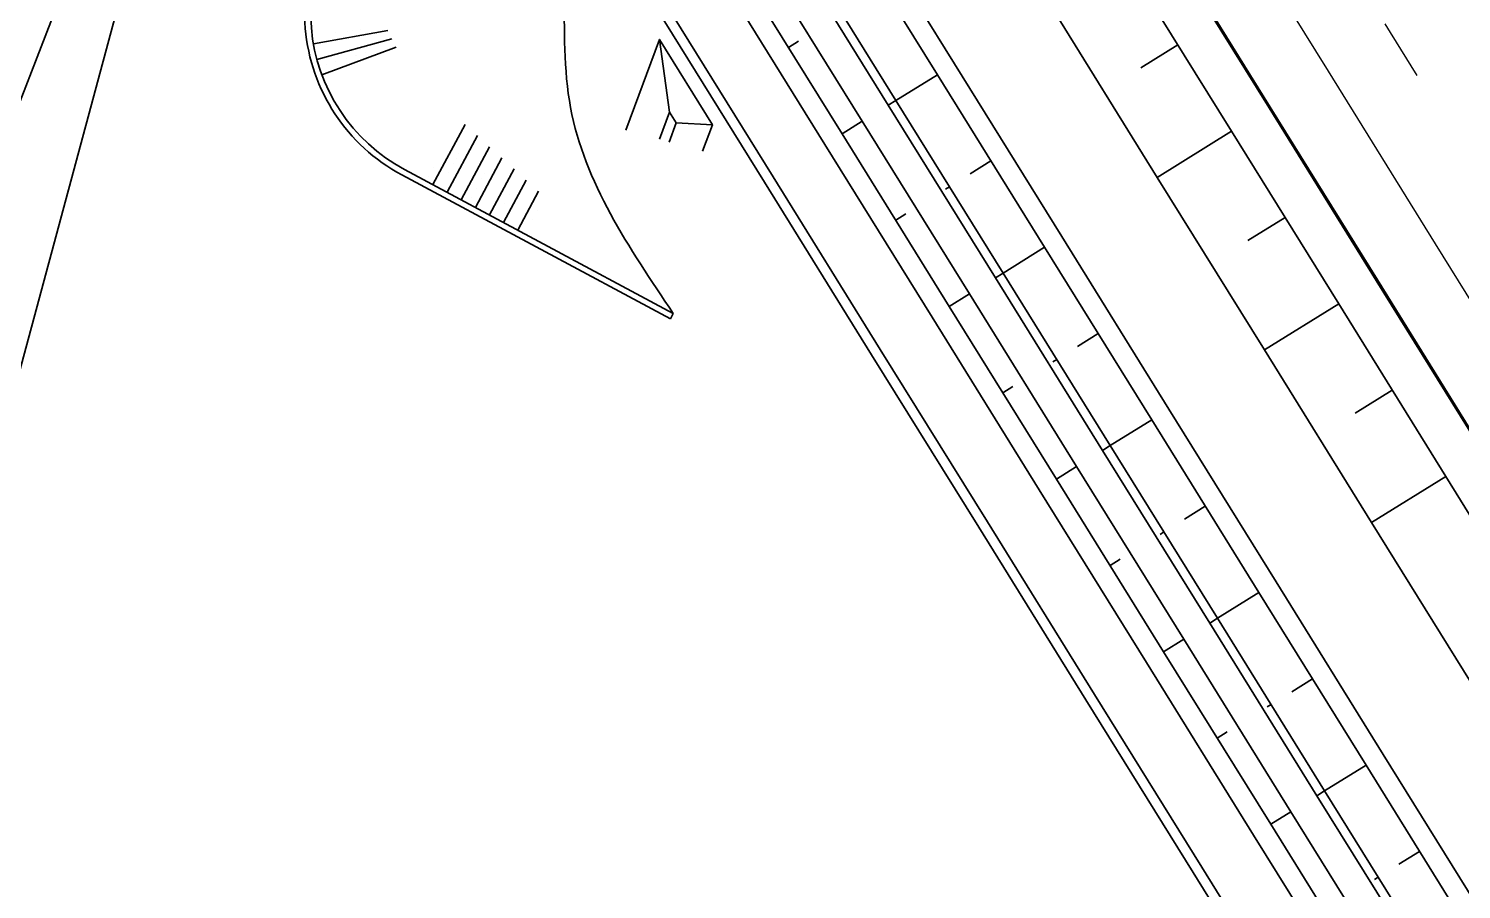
# Model space of a CAD drawing. Header units: metres. Extents: x 134219 to 139178, y 438661 to 444352.
# Drawn here: x 136327.1 to 136397.6, y 441555.9 to 441598.3 of the extents above; entities that cross this region are included whole.
import ezdxf

# ---------------------------------------------------------------- set-up
doc = ezdxf.new("R2010")
doc.units = ezdxf.units.M
doc.linetypes.add('13strp', pattern=[4, 1, -3])
doc.linetypes.add('39strp', pattern=[12, 3, -9])
doc.layers.add('Utd-ondergr-nw', color=8, linetype='13strp', lineweight=35)
doc.layers.add('Utd-weg-nw', color=8, linetype='Continuous')

msp = doc.modelspace()

# ---------------------------------------------------------------- linework, layer by layer
at = {"layer": 'Utd-ondergr-nw', "linetype": 'Continuous'}
for p, q in [((136330.562, 441604.803, 5.75), (136299.105, 441523.585, -2)), ((136332.704, 441603.917, 5.75), (136319.854, 441556.345, -1.843)), ((136341.096, 441597.535), (136344.76, 441598.188)), ((136341.27, 441596.764), (136344.962, 441597.772)), ((136341.512, 441596.012), (136345.176, 441597.377)), ((136346.977, 441590.604), (136348.561, 441593.562)), ((136347.673, 441590.231), (136349.164, 441593.015)), ((136348.369, 441589.859), (136349.766, 441592.469)), ((136349.065, 441589.486), (136350.369, 441591.922)), ((136358.667, 441584.005), (136345.443, 441591.085)), ((136358.809, 441584.269), (136345.585, 441591.349)), ((136349.761, 441589.114), (136350.972, 441591.376)), ((136350.457, 441588.741), (136351.575, 441590.829)), ((136351.153, 441588.368), (136352.178, 441590.282)), ((136358.667, 441584.005), (136358.809, 441584.269))]:
    msp.add_line(p, q, dxfattribs=at)
at = {"layer": 'Utd-ondergr-nw', "linetype": 'Continuous', "flags": 128}
for points in [[(136277.709, 441749.462), (136282.984, 441740.967), (136288.259, 441732.471), (136293.533, 441723.976), (136298.808, 441715.48), (136304.083, 441706.984), (136309.358, 441698.489), (136314.633, 441689.993), (136319.908, 441681.498), (136325.183, 441673.002), (136330.458, 441664.507), (136335.733, 441656.011), (136341.008, 441647.515), (136346.283, 441639.02), (136351.558, 441630.524), (136356.833, 441622.029), (136362.108, 441613.533), (136367.383, 441605.037), (136372.657, 441596.542), (136377.932, 441588.046), (136383.207, 441579.551), (136388.482, 441571.055), (136393.757, 441562.559), (136399.032, 441554.064)], [(136276.859, 441748.935), (136282.134, 441740.439), (136287.409, 441731.944), (136292.684, 441723.448), (136297.959, 441714.953), (136303.234, 441706.457), (136308.509, 441697.961), (136313.784, 441689.466), (136319.059, 441680.97), (136324.333, 441672.475), (136329.608, 441663.979), (136334.883, 441655.483), (136340.158, 441646.988), (136345.433, 441638.492), (136350.708, 441629.997), (136355.983, 441621.501), (136361.258, 441613.005), (136366.533, 441604.51), (136371.808, 441596.014), (136377.083, 441587.519), (136382.358, 441579.023), (136387.633, 441570.528), (136392.908, 441562.032), (136398.183, 441553.536)], [(136274.438, 441747.432), (136279.713, 441738.936), (136284.988, 441730.44), (136290.263, 441721.945), (136295.538, 441713.449), (136300.813, 441704.954), (136306.087, 441696.458), (136311.362, 441687.962), (136316.637, 441679.467), (136321.912, 441670.971), (136327.187, 441662.476), (136332.462, 441653.98), (136337.737, 441645.485), (136343.012, 441636.989), (136348.287, 441628.493), (136353.562, 441619.998), (136358.837, 441611.502), (136364.112, 441603.007), (136369.387, 441594.511), (136374.662, 441586.015), (136379.937, 441577.52), (136385.211, 441569.024), (136390.486, 441560.529), (136395.761, 441552.033)], [(136274.82, 441747.669), (136280.095, 441739.173), (136285.37, 441730.678), (136290.645, 441722.182), (136295.92, 441713.687), (136301.195, 441705.191), (136306.47, 441696.695), (136311.745, 441688.2), (136317.02, 441679.704), (136322.295, 441671.209), (136327.569, 441662.713), (136332.844, 441654.217), (136338.119, 441645.722), (136343.394, 441637.226), (136348.669, 441628.731), (136353.944, 441620.235), (136359.219, 441611.74), (136364.494, 441603.244), (136369.769, 441594.748), (136375.044, 441586.253), (136380.319, 441577.757), (136385.594, 441569.262), (136390.869, 441560.766), (136396.144, 441552.27)], [(136293.187, 441747.302), (136298.462, 441738.806), (136303.737, 441730.311), (136309.012, 441721.815), (136314.287, 441713.32), (136319.562, 441704.824), (136324.836, 441696.329), (136330.111, 441687.833), (136335.386, 441679.337), (136340.661, 441670.842), (136345.936, 441662.346), (136351.211, 441653.851), (136356.486, 441645.355), (136361.761, 441636.859), (136367.036, 441628.364), (136372.311, 441619.868), (136377.586, 441611.373), (136382.861, 441602.877), (136388.136, 441594.381), (136393.411, 441585.886), (136398.686, 441577.39), (136403.96, 441568.895), (136409.235, 441560.399), (136414.51, 441551.904)], [(136293.246, 441747.339), (136298.521, 441738.843), (136303.796, 441730.348), (136309.071, 441721.852), (136314.346, 441713.357), (136319.621, 441704.861), (136324.896, 441696.365), (136330.171, 441687.87), (136335.446, 441679.374), (136340.721, 441670.879), (136345.996, 441662.383), (136351.271, 441653.888), (136356.546, 441645.392), (136361.82, 441636.896), (136367.095, 441628.401), (136372.37, 441619.905), (136377.645, 441611.41), (136382.92, 441602.914), (136388.195, 441594.418), (136393.47, 441585.923), (136398.745, 441577.427), (136404.02, 441568.932), (136409.295, 441560.436), (136414.57, 441551.94)], [(136273.164, 441746.64), (136278.438, 441738.145), (136283.713, 441729.649), (136288.988, 441721.154), (136294.263, 441712.658), (136299.538, 441704.162), (136304.813, 441695.667), (136310.088, 441687.171), (136315.363, 441678.676), (136320.638, 441670.18), (136325.913, 441661.684), (136331.188, 441653.189), (136336.463, 441644.693), (136341.738, 441636.198), (136347.013, 441627.702), (136352.288, 441619.207), (136357.562, 441610.711), (136362.837, 441602.215), (136368.112, 441593.72), (136373.387, 441585.224), (136378.662, 441576.729), (136383.937, 441568.233), (136389.212, 441559.737), (136394.487, 441551.242)], [(136272.17, 441746.023), (136277.445, 441737.528), (136282.719, 441729.032), (136287.994, 441720.536), (136293.269, 441712.041), (136298.544, 441703.545), (136303.819, 441695.05), (136309.094, 441686.554), (136314.369, 441678.059), (136319.644, 441669.563), (136324.919, 441661.067), (136330.194, 441652.572), (136335.469, 441644.076), (136340.744, 441635.581), (136346.019, 441627.085), (136351.294, 441618.589), (136356.569, 441610.094), (136361.843, 441601.598), (136367.118, 441593.103), (136372.393, 441584.607), (136377.668, 441576.111), (136382.943, 441567.616), (136388.218, 441559.12), (136393.493, 441550.625)], [(136291.335, 441746.152), (136296.61, 441737.657), (136301.885, 441729.161), (136307.16, 441720.665), (136312.435, 441712.17), (136317.709, 441703.674), (136322.984, 441695.179), (136328.259, 441686.683), (136333.534, 441678.187), (136338.809, 441669.692), (136344.084, 441661.196), (136349.359, 441652.701), (136354.634, 441644.205), (136359.909, 441635.709), (136365.184, 441627.214), (136370.459, 441618.718), (136375.734, 441610.223), (136381.009, 441601.727), (136386.284, 441593.232), (136391.559, 441584.736), (136396.834, 441576.24), (136402.108, 441567.745), (136407.383, 441559.249), (136412.658, 441550.754)], [(136271.32, 441745.496), (136276.595, 441737), (136281.87, 441728.505), (136287.145, 441720.009), (136292.42, 441711.513), (136297.695, 441703.018), (136302.97, 441694.522), (136308.245, 441686.027), (136313.519, 441677.531), (136318.794, 441669.035), (136324.069, 441660.54), (136329.344, 441652.044), (136334.619, 441643.549), (136339.894, 441635.053), (136345.169, 441626.557), (136350.444, 441618.062), (136355.719, 441609.566), (136360.994, 441601.071), (136366.269, 441592.575), (136371.544, 441584.08), (136376.819, 441575.584), (136382.094, 441567.088), (136387.369, 441558.593), (136392.644, 441550.097)], [(136268.771, 441743.913), (136274.046, 441735.418), (136279.321, 441726.922), (136284.596, 441718.426), (136289.871, 441709.931), (136295.146, 441701.435), (136300.421, 441692.94), (136305.696, 441684.444), (136310.971, 441675.949), (136316.246, 441667.453), (136321.521, 441658.957), (136326.796, 441650.462), (136332.071, 441641.966), (136337.345, 441633.471), (136342.62, 441624.975), (136347.895, 441616.479), (136353.17, 441607.984), (136358.445, 441599.488), (136363.72, 441590.993), (136368.995, 441582.497), (136374.27, 441574.001), (136379.545, 441565.506), (136384.82, 441557.01), (136390.095, 441548.515)], [(136287.682, 441743.884), (136292.957, 441735.388), (136298.232, 441726.893), (136303.507, 441718.397), (136308.781, 441709.902), (136314.056, 441701.406), (136319.331, 441692.91), (136324.606, 441684.415), (136329.881, 441675.919), (136335.156, 441667.424), (136340.431, 441658.928), (136345.706, 441650.432), (136350.981, 441641.937), (136356.256, 441633.441), (136361.531, 441624.946), (136366.806, 441616.45), (136372.081, 441607.954), (136377.356, 441599.459), (136382.631, 441590.963), (136387.905, 441582.468), (136393.18, 441573.972), (136398.455, 441565.477), (136403.73, 441556.981), (136409.005, 441548.485)], [(136268.347, 441743.65), (136273.621, 441735.154), (136278.896, 441726.658), (136284.171, 441718.163), (136289.446, 441709.667), (136294.721, 441701.172), (136299.996, 441692.676), (136305.271, 441684.18), (136310.546, 441675.685), (136315.821, 441667.189), (136321.096, 441658.694), (136326.371, 441650.198), (136331.646, 441641.702), (136336.921, 441633.207), (136342.196, 441624.711), (136347.471, 441616.216), (136352.746, 441607.72), (136358.02, 441599.224), (136363.295, 441590.729), (136368.57, 441582.233), (136373.845, 441573.738), (136379.12, 441565.242), (136384.395, 441556.747), (136389.67, 441548.251)], [(136364.978, 441597.659), (136364.481, 441597.35)], [(136381.82, 441596.345), (136383.646, 441597.479)], [(136369.769, 441594.748), (136371.808, 441596.014)], [(136369.387, 441594.511), (136369.769, 441594.748)], [(136368.112, 441593.72), (136367.118, 441593.103)], [(136382.631, 441590.963), (136386.284, 441593.232)], [(136373.426, 441591.134), (136374.445, 441591.767)], [(136372.215, 441590.382), (136372.406, 441590.501)], [(136370.253, 441589.163), (136369.756, 441588.855)], [(136387.095, 441587.85), (136388.921, 441588.984)], [(136375.044, 441586.253), (136377.083, 441587.519)], [(136374.662, 441586.015), (136375.044, 441586.253)], [(136373.387, 441585.224), (136372.393, 441584.607)], [(136387.905, 441582.468), (136391.559, 441584.736)], [(136378.701, 441582.638), (136379.72, 441583.271)], [(136377.49, 441581.886), (136377.681, 441582.005)], [(136375.528, 441580.668), (136375.031, 441580.359)], [(136392.369, 441579.354), (136394.196, 441580.488)], [(136380.319, 441577.757), (136382.358, 441579.023)], [(136379.937, 441577.52), (136380.319, 441577.757)], [(136378.662, 441576.729), (136377.668, 441576.111)], [(136393.18, 441573.972), (136396.834, 441576.24)], [(136383.976, 441574.142), (136384.995, 441574.775)], [(136382.765, 441573.391), (136382.956, 441573.509)], [(136380.803, 441572.172), (136380.306, 441571.864)], [(136385.594, 441569.262), (136387.633, 441570.528)], [(136385.211, 441569.024), (136385.594, 441569.262)], [(136383.937, 441568.233), (136382.943, 441567.616)], [(136389.251, 441565.647), (136390.27, 441566.28)], [(136388.04, 441564.895), (136388.231, 441565.014)], [(136386.078, 441563.677), (136385.581, 441563.368)], [(136390.869, 441560.766), (136392.908, 441562.032)], [(136390.486, 441560.529), (136390.869, 441560.766)], [(136389.212, 441559.737), (136388.218, 441559.12)], [(136394.526, 441557.151), (136395.545, 441557.784)], [(136393.315, 441556.399), (136393.506, 441556.518)]]:
    msp.add_lwpolyline(points, dxfattribs=at)
at = {"layer": 'Utd-ondergr-nw', "linetype": 'Continuous'}
for points in [[(136356.476, 441593.288), (136358.129, 441597.751), (136360.735, 441593.553), (136360.251, 441592.245)], [(136358.619, 441594.175), (136358.129, 441597.751)], [(136358.122, 441592.834), (136358.619, 441594.175), (136358.953, 441593.638), (136358.605, 441592.7)], [(136358.953, 441593.638), (136360.735, 441593.553)]]:
    msp.add_lwpolyline(points, dxfattribs=at)
for radius in [9.058, 8.758]:
    msp.add_arc((136349.719, 441599.07), radius, 128.00399, 241.83626, dxfattribs=at)
msp.add_open_spline([(136350.228, 441610.638), (136351.225, 441609.085), (136354.337, 441604.24), (136352.209, 441594.015), (136356.621, 441587.5), (136358.809, 441584.269)], degree=3, knots=[0, 0, 0, 0, 5420.167846, 16919.937083, 28235.100795, 28235.100795, 28235.100795, 28235.100795], dxfattribs=at)
for points in [[(136341.036, 441597.926), (136343.429, 441598.242), (136341.036, 441597.926), (136343.429, 441598.241)], [(136341.174, 441597.148), (136343.607, 441597.695), (136341.174, 441597.148), (136343.607, 441597.695)], [(136341.382, 441596.385), (136343.815, 441597.169), (136341.383, 441596.385), (136343.815, 441597.168)], [(136341.659, 441595.644), (136344.053, 441596.662), (136341.659, 441595.644), (136344.053, 441596.662)], [(136346.629, 441590.79), (136347.705, 441592.8), (136346.629, 441590.791), (136347.705, 441592.8)], [(136347.325, 441590.418), (136348.34, 441592.313), (136347.325, 441590.418), (136348.339, 441592.313)], [(136348.021, 441590.045), (136348.974, 441591.825), (136348.021, 441590.045), (136348.974, 441591.825)], [(136348.717, 441589.672), (136349.609, 441591.338), (136348.717, 441589.673), (136349.608, 441591.338)], [(136349.413, 441589.3), (136350.243, 441590.85), (136349.413, 441589.3), (136350.243, 441590.85)], [(136350.109, 441588.927), (136350.878, 441590.363), (136350.109, 441588.927), (136350.877, 441590.363)], [(136350.805, 441588.555), (136351.512, 441589.875), (136350.805, 441588.555), (136351.512, 441589.875)], [(136351.501, 441588.182), (136352.147, 441589.388), (136351.501, 441588.182), (136352.146, 441589.388)]]:
    msp.add_trace(points, dxfattribs=at)
at = {"layer": 'Utd-weg-nw', "linetype": '39strp', "flags": 128}
msp.add_lwpolyline([(136102.653, 442067.476), (136103.978, 442065.342), (136109.253, 442056.846), (136114.528, 442048.351), (136119.803, 442039.855), (136125.078, 442031.36), (136130.353, 442022.864), (136135.628, 442014.368), (136140.903, 442005.873), (136146.178, 441997.377), (136151.453, 441988.882), (136156.727, 441980.386), (136162.002, 441971.89), (136167.277, 441963.395), (136172.552, 441954.899), (136177.827, 441946.404), (136183.102, 441937.908), (136188.377, 441929.412), (136193.652, 441920.917), (136198.927, 441912.421), (136204.202, 441903.926), (136209.477, 441895.43), (136214.752, 441886.935), (136220.027, 441878.439), (136225.302, 441869.943), (136230.577, 441861.448), (136235.852, 441852.952), (136241.126, 441844.457), (136246.401, 441835.961), (136251.676, 441827.465), (136256.951, 441818.97), (136262.226, 441810.474), (136267.501, 441801.979), (136272.776, 441793.483), (136278.051, 441784.987), (136283.326, 441776.492), (136288.601, 441767.996), (136293.876, 441759.501), (136299.151, 441751.005), (136304.426, 441742.51), (136309.701, 441734.014), (136314.976, 441725.518), (136320.25, 441717.023), (136325.525, 441708.527), (136330.8, 441700.032), (136336.075, 441691.536), (136341.35, 441683.04), (136346.625, 441674.545), (136351.9, 441666.049), (136357.175, 441657.554), (136362.45, 441649.058), (136367.725, 441640.562), (136373, 441632.067), (136378.275, 441623.571), (136383.55, 441615.076), (136388.825, 441606.58), (136394.1, 441598.084), (136399.375, 441589.589), (136404.649, 441581.093), (136409.924, 441572.598), (136415.199, 441564.102), (136420.474, 441555.607), (136425.749, 441547.111), (136431.024, 441538.615), (136436.299, 441530.12), (136441.574, 441521.624), (136446.849, 441513.129), (136452.124, 441504.633), (136457.399, 441496.137), (136462.674, 441487.642), (136467.949, 441479.146), (136473.224, 441470.651), (136478.499, 441462.155), (136483.773, 441453.659), (136489.048, 441445.164), (136494.323, 441436.668), (136499.598, 441428.173), (136504.873, 441419.677), (136510.148, 441411.181), (136515.423, 441402.686), (136520.698, 441394.19), (136525.973, 441385.695), (136531.248, 441377.199), (136536.523, 441368.704), (136541.798, 441360.208), (136547.073, 441351.712), (136552.348, 441343.217), (136557.623, 441334.721), (136562.898, 441326.226), (136568.172, 441317.73), (136573.447, 441309.234), (136578.722, 441300.739), (136583.997, 441292.243), (136589.272, 441283.748), (136594.547, 441275.252), (136599.822, 441266.756), (136605.097, 441258.261), (136610.372, 441249.765), (136615.647, 441241.27), (136620.922, 441232.774), (136626.197, 441224.278), (136631.472, 441215.783), (136636.747, 441207.287), (136642.022, 441198.792), (136647.296, 441190.296), (136652.571, 441181.801), (136657.846, 441173.305), (136663.121, 441164.809), (136668.396, 441156.314), (136673.671, 441147.818), (136678.946, 441139.323), (136684.221, 441130.827), (136689.496, 441122.331), (136694.771, 441113.836), (136700.046, 441105.34), (136705.321, 441096.845), (136710.596, 441088.349), (136715.871, 441079.853), (136720.32, 441072.687), (136721.146, 441071.358), (136726.424, 441062.859), (136731.709, 441054.357), (136737.005, 441045.854), (136742.316, 441037.353), (136747.644, 441028.854), (136752.993, 441020.361), (136758.367, 441011.876), (136763.768, 441003.4), (136769.201, 440994.937), (136774.668, 440986.488), (136780.173, 440978.055), (136785.719, 440969.642), (136791.31, 440961.251), (136796.948, 440952.883), (136799.787, 440948.709), (136802.638, 440944.543), (136808.381, 440936.231), (136811.334, 440932.003), (136814.182, 440927.952), (136820.038, 440919.711), (136825.948, 440911.51), (136831.914, 440903.347), (136837.933, 440895.225), (136844.007, 440887.143), (136850.134, 440879.102), (136856.315, 440871.102), (136862.549, 440863.143), (136868.836, 440855.226), (136875.176, 440847.351), (136881.568, 440839.519), (136888.012, 440831.729), (136894.507, 440823.983), (136901.055, 440816.279), (136907.653, 440808.62), (136914.303, 440801.005), (136921.003, 440793.434), (136927.753, 440785.909), (136934.554, 440778.428), (136936.169, 440776.665), (136941.402, 440770.994), (136948.293, 440763.609), (136955.224, 440756.269), (136962.191, 440748.973), (136969.191, 440741.718), (136976.221, 440734.5), (136983.277, 440727.319), (136990.358, 440720.169), (136997.459, 440713.05), (137004.578, 440705.958), (137011.712, 440698.89), (137018.857, 440691.844), (137026.012, 440684.817), (137033.174, 440677.805), (137040.338, 440670.806), (137041.771, 440669.408), (137047.503, 440663.817), (137053.973, 440657.511), (137054.666, 440656.835), (137061.828, 440649.856), (137068.989, 440642.876), (137076.151, 440635.897), (137083.312, 440628.917), (137090.474, 440621.938), (137095.487, 440617.052), (137097.635, 440614.958), (137104.797, 440607.979), (137111.958, 440600.999), (137119.12, 440594.02), (137126.281, 440587.04), (137133.443, 440580.061), (137140.604, 440573.081), (137147.766, 440566.102), (137154.927, 440559.122), (137162.089, 440552.143), (137169.25, 440545.163), (137176.412, 440538.184), (137183.573, 440531.205), (137190.735, 440524.225), (137197.896, 440517.246), (137205.058, 440510.266), (137212.219, 440503.287), (137219.38, 440496.307), (137226.542, 440489.328), (137233.703, 440482.348), (137240.865, 440475.369), (137248.026, 440468.389), (137255.188, 440461.41), (137262.349, 440454.43), (137269.511, 440447.451), (137276.672, 440440.471), (137283.834, 440433.492), (137290.995, 440426.512), (137298.157, 440419.533), (137305.318, 440412.553), (137312.48, 440405.574), (137319.641, 440398.594), (137326.803, 440391.615), (137333.964, 440384.635), (137335.59, 440383.051), (137341.126, 440377.656), (137348.287, 440370.676), (137355.449, 440363.697), (137362.61, 440356.717), (137369.772, 440349.738), (137376.933, 440342.758), (137384.095, 440335.779), (137391.256, 440328.799), (137398.417, 440321.82), (137405.579, 440314.84), (137412.74, 440307.861), (137419.902, 440300.882), (137427.063, 440293.902), (137434.225, 440286.923), (137441.386, 440279.943), (137448.548, 440272.964), (137455.709, 440265.984), (137462.871, 440259.005), (137470.032, 440252.025), (137477.194, 440245.046), (137484.355, 440238.066), (137491.517, 440231.087), (137498.678, 440224.107), (137505.84, 440217.128), (137513.001, 440210.148), (137520.163, 440203.169), (137527.324, 440196.189), (137534.486, 440189.21), (137541.647, 440182.23), (137545.872, 440178.112), (137548.809, 440175.251), (137555.97, 440168.271), (137563.132, 440161.292), (137570.293, 440154.312), (137577.454, 440147.333), (137584.616, 440140.353), (137591.777, 440133.374), (137598.939, 440126.394), (137606.1, 440119.415), (137613.262, 440112.435), (137620.423, 440105.456), (137627.585, 440098.476), (137634.746, 440091.497), (137641.908, 440084.517), (137649.069, 440077.538), (137656.231, 440070.559), (137663.392, 440063.579), (137670.554, 440056.6), (137677.715, 440049.62), (137684.877, 440042.641), (137692.038, 440035.661), (137692.611, 440035.103), (137699.2, 440028.682), (137706.361, 440021.702), (137713.523, 440014.723), (137720.684, 440007.743), (137727.846, 440000.764), (137735.007, 439993.784), (137742.169, 439986.805), (137749.33, 439979.825), (137756.491, 439972.846), (137763.653, 439965.866), (137770.814, 439958.887), (137777.976, 439951.907), (137785.137, 439944.928), (137792.299, 439937.948), (137799.46, 439930.969), (137806.622, 439923.989), (137813.783, 439917.01), (137820.945, 439910.03), (137828.106, 439903.051), (137835.268, 439896.071), (137842.429, 439889.092), (137849.591, 439882.112), (137856.752, 439875.133), (137863.914, 439868.153), (137871.075, 439861.174)], dxfattribs=at)
at = {"layer": 'Utd-weg-nw', "linetype": 'Continuous', "flags": 128}
msp.add_lwpolyline([(136296.092, 441749.106), (136301.367, 441740.611), (136306.642, 441732.115), (136311.917, 441723.619), (136317.192, 441715.124), (136322.467, 441706.628), (136327.742, 441698.133), (136333.017, 441689.637), (136338.292, 441681.141), (136343.567, 441672.646), (136348.842, 441664.15), (136354.117, 441655.655), (136359.392, 441647.159), (136364.666, 441638.663), (136369.941, 441630.168), (136375.216, 441621.672), (136380.491, 441613.177), (136385.766, 441604.681), (136391.041, 441596.185), (136396.316, 441587.69), (136401.591, 441579.194), (136406.866, 441570.699), (136412.141, 441562.203), (136417.416, 441553.708)], dxfattribs=at)

doc.saveas('drawing.dxf')
